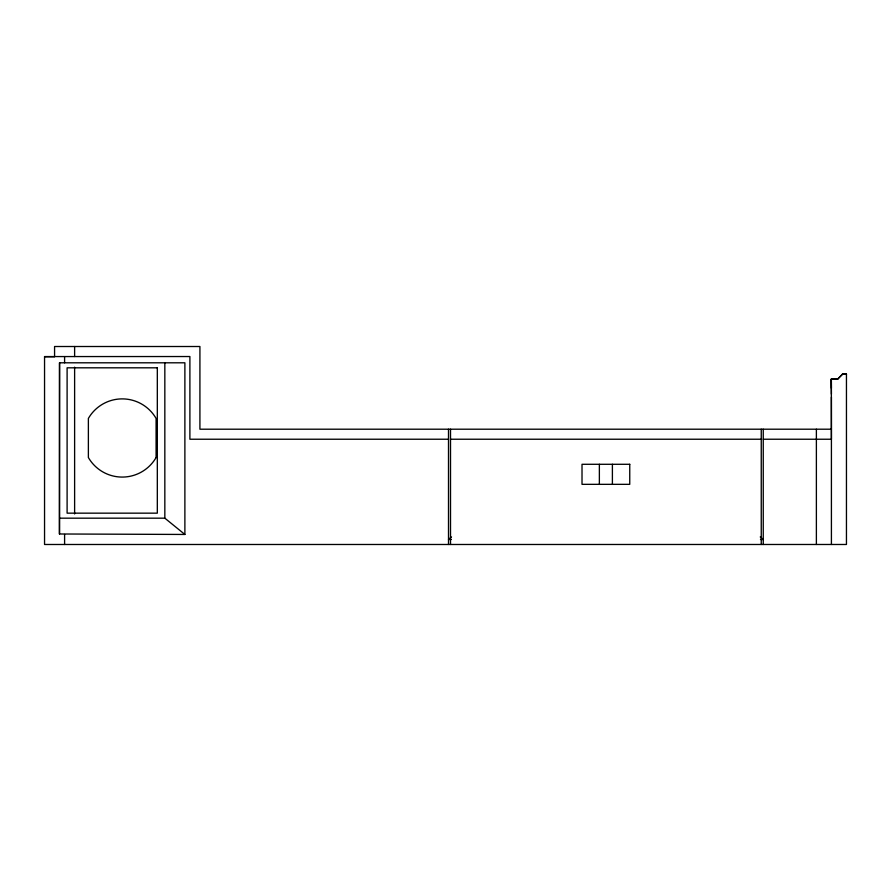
<?xml version="1.0" encoding="UTF-8"?>
<svg xmlns="http://www.w3.org/2000/svg" width="891" height="891" viewBox="0 0 891 891"><rect width="100%" height="100%" fill="white"/><g stroke="black" fill="none" stroke-linecap="round" stroke-linejoin="round"><path stroke-width="1.34" d="M59.474 533.987L59.497 362.804L184.882 362.804L184.882 534.455L59.474 533.987L59.586 362.804M834.678 379.21L837.596 379.31L842.418 374.276L846.45 374.298M451.514 536.961L448.507 539.467L451.28 539.467M448.507 439.23L189.894 439.23L189.894 356.534L44.55 356.567L44.55 544.49L846.45 544.479L846.45 374.075L842.418 374.298L837.562 379.087L831.325 379.087L831.414 439.241L763.253 439.23M44.55 356.768L54.574 356.768M842.418 374.075L846.45 374.075M837.551 379.31L831.325 379.087L831.414 394.123M831.414 429.206L199.918 429.206L199.918 346.51L54.574 346.51L54.574 356.534M450.512 439.23L761.248 439.23M59.586 518.172L164.835 518.172L184.882 534.455M760.48 539.467L763.253 539.467L760.246 536.961M831.37 379.087L831.403 388.242M831.414 397.13L831.414 544.479M816.379 429.206L816.379 544.479M763.253 429.206L763.253 544.479M761.248 429.206L761.248 544.479M612.395 464.289L612.395 484.336M599.365 464.289L599.365 484.336M450.512 429.206L450.512 544.479M448.507 429.206L448.507 544.479M164.835 362.804L164.835 518.172M74.621 346.51L74.621 356.534M74.621 367.17L74.621 513.973M64.597 356.567L64.597 362.804M64.597 534.455L64.597 544.479M157.317 367.816L67.103 367.816L67.103 513.16L157.317 513.16L157.317 367.816M629.748 464.289L582.012 464.289L582.012 484.336L629.748 484.336L629.748 464.289M156.092 457.529L156.092 418.436A39.093 39.093 0 0 0 88.376 418.436L88.376 457.529A39.093 39.093 0 0 0 156.092 457.529"/></g></svg>
